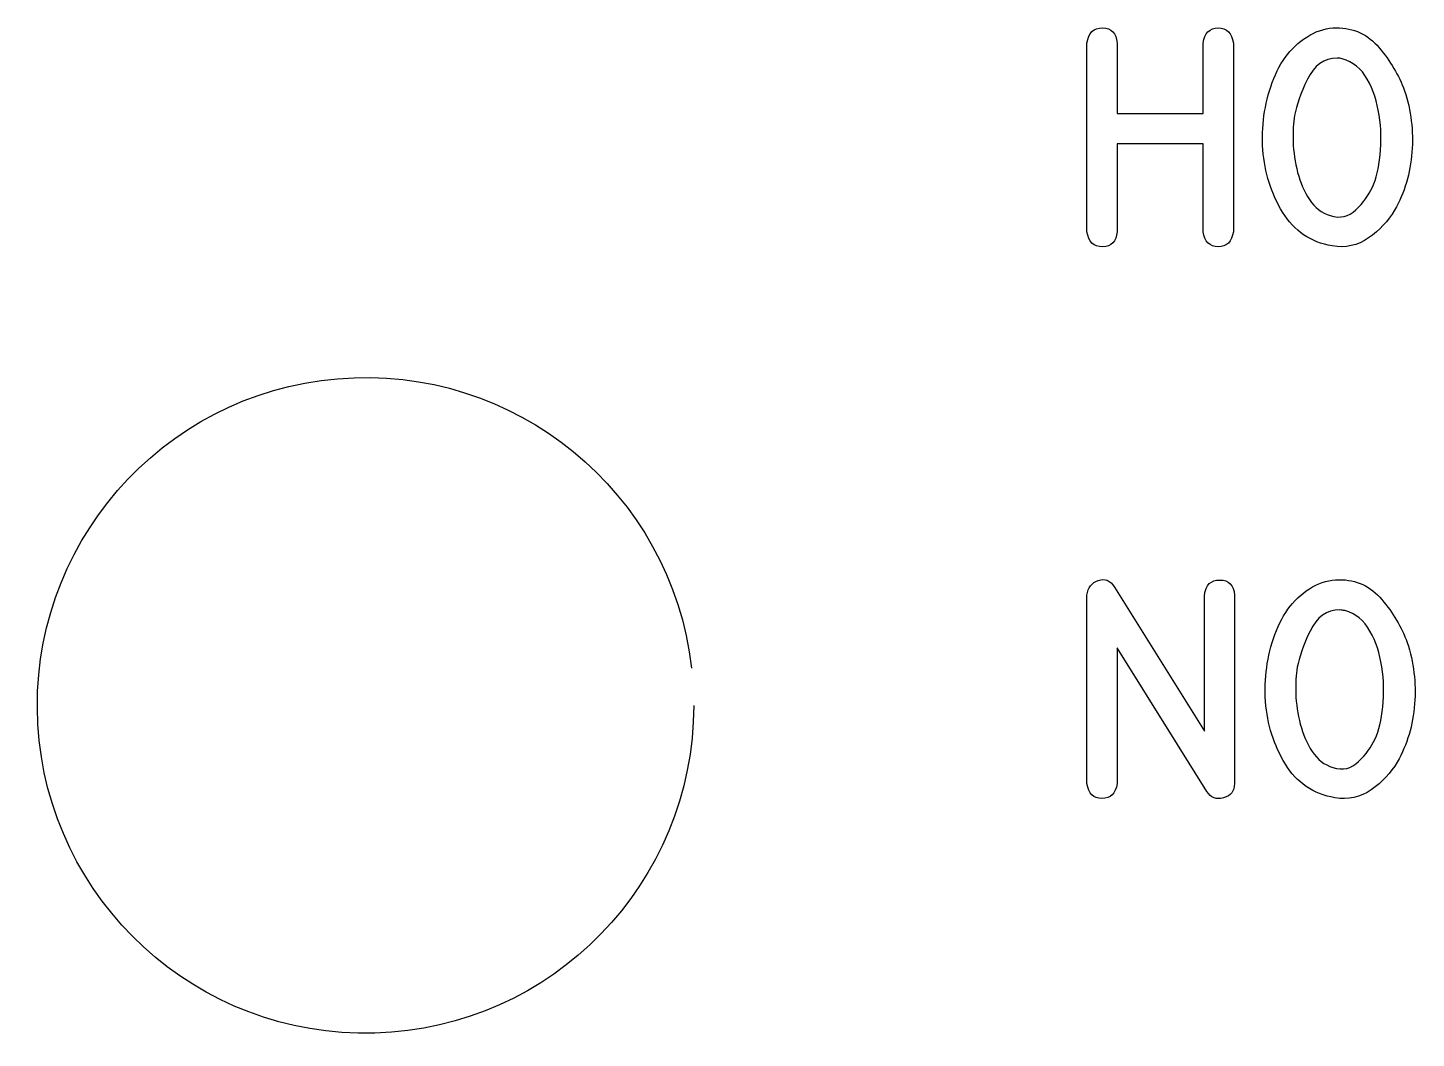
# Model space of a CAD drawing. Extents: x -85 to 801, y 107 to 738.
# Drawn here: x 639.1 to 715.2, y 360.6 to 416 of the extents above; entities that cross this region are included whole.
import ezdxf

# ---------------------------------------------------------------- set-up
doc = ezdxf.new("R2010")
doc.units = 0
doc.layers.add('Layer_1', color=7, linetype='CONTINUOUS')

msp = doc.modelspace()

# ---------------------------------------------------------------- linework, layer by layer
at = {"layer": 'Layer_1', "color": 7}
for points in [[(697.174639, 404.82326), (697.174639, 415.182643)], [(698.826983, 415.182643), (698.826983, 411.309609), (703.543776, 411.309609), (703.543776, 415.182643)], [(705.207827, 415.182643), (705.207827, 404.82326)], [(703.543776, 404.82326), (703.543776, 409.645531), (698.826983, 409.645531), (698.826983, 404.82326)], [(697.174639, 374.533427), (697.174639, 384.881074)], [(698.692224, 385.320529), (703.614076, 377.416233), (703.614076, 384.881074)], [(705.266419, 384.881074), (705.266419, 374.533427)], [(703.748863, 374.099839), (698.826983, 381.9924), (698.826983, 374.533427)]]:
    msp.add_lwpolyline(points, dxfattribs=at)
for points in [[(710.897329, 414.350589)], [(714.594557, 412.563515)], [(697.174639, 404.82326)], [(711.043824, 384.060756)], [(714.741024, 382.273654)]]:
    msp.add_lwpolyline(points, close=True, dxfattribs=at)
for points in [[(697.174639, 415.182643), (697.256655, 415.745131), (697.541811, 416.020517), (698.030107, 416.0088)], [(698.030107, 416.0088), (698.518384, 416.001241), (698.784009, 415.725855), (698.826983, 415.182643)], [(703.543776, 415.182643), (703.625792, 415.733414), (703.901178, 416.0088), (704.369934, 416.0088)], [(704.369934, 416.0088), (704.842602, 416.01258), (705.121899, 415.737194), (705.207827, 415.182643)], [(709.403159, 415.61623), (709.864091, 415.881855), (710.34651, 416.014668), (710.850416, 416.014668)], [(710.850416, 416.014668), (711.811342, 416.014668), (712.596491, 415.651389), (713.205865, 414.924831)], [(707.334775, 413.008809), (707.768381, 414.204123), (708.457843, 415.073263), (709.403159, 415.61623)], [(710.897272, 414.350617), (710.178539, 414.350617), (709.633625, 413.963896), (709.262532, 413.190454)], [(711.166904, 414.315439), (711.088857, 414.338872), (710.998998, 414.350589), (710.897329, 414.350589)], [(712.549701, 413.196321), (712.225493, 413.782261), (711.764561, 414.155301), (711.166904, 414.315439)], [(713.205865, 414.924831), (713.815257, 414.202167), (714.278154, 413.415061), (714.594557, 412.563515)], [(706.82502, 409.32326), (706.735257, 410.58498), (706.905175, 411.813496), (707.334775, 413.008809)], [(709.262532, 413.190454), (708.895332, 412.417011), (708.66291, 411.75686), (708.565266, 411.21)], [(713.20011, 411.227575), (713.090693, 411.958044), (712.87389, 412.614293), (712.549701, 413.196321)], [(714.594557, 412.563515), (714.953934, 411.481474), (715.088693, 410.358425), (714.998835, 409.194369)], [(708.565266, 411.21), (708.490998, 410.811562), (708.463691, 410.329134), (708.483345, 409.762715)], [(713.252835, 409.042006), (713.330882, 409.772476), (713.313307, 410.500998), (713.20011, 411.227575)], [(708.483345, 409.762715), (708.502809, 409.196315), (708.584825, 408.635773), (708.729392, 408.08109)], [(707.909017, 405.89555), (707.280104, 406.922882), (706.918772, 408.065452), (706.82502, 409.32326)], [(712.830954, 407.272479), (713.037997, 407.721713), (713.178624, 408.311556), (713.252835, 409.042006)], [(714.998835, 409.194369), (714.91285, 408.030312), (714.594491, 406.967811), (714.043757, 406.006866)], [(708.729392, 408.08109), (708.873959, 407.530299), (709.090762, 407.032252), (709.379802, 406.586948)], [(711.92863, 406.030309), (712.327068, 406.420923), (712.627843, 406.83498), (712.830954, 407.272479)], [(709.379802, 406.586948), (709.66886, 406.145537), (710.047767, 405.852567), (710.516523, 405.708038)], [(710.516523, 405.708038), (711.063383, 405.536258), (711.534085, 405.643682), (711.92863, 406.030309)], [(714.043757, 406.006866), (713.696117, 405.409209), (713.221512, 404.901402), (712.619943, 404.483443)], [(710.627754, 404.043987), (709.444157, 404.251011), (708.537912, 404.868198), (707.909017, 405.89555)], [(698.030107, 404.00297), (697.54183, 403.995411), (697.256674, 404.268841), (697.174639, 404.82326)], [(698.826983, 404.82326), (698.784085, 404.284205), (698.51846, 404.010775), (698.030107, 404.00297)], [(704.369934, 404.00297), (703.901197, 404.00297), (703.625811, 404.2764), (703.543776, 404.82326)], [(705.207827, 404.82326), (705.121843, 404.272488), (704.842545, 403.999058), (704.369934, 404.00297)], [(712.619943, 404.483443), (712.018375, 404.065465), (711.354312, 403.91898), (710.627754, 404.043987)], [(656.067118, 396.758409), (665.773191, 397.589455), (674.379086, 390.547967), (675.486085, 380.869483)], [(639.631843, 377.799647), (639.07745, 387.525431), (646.361058, 395.927371), (656.067118, 396.758409)], [(697.174639, 384.881074), (697.233222, 385.287335), (697.440255, 385.554917), (697.795739, 385.683817)], [(697.795739, 385.683817), (698.155115, 385.812699), (698.453943, 385.691603), (698.692224, 385.320529)], [(703.614076, 384.881074), (703.688343, 385.439669), (703.971553, 385.715065), (704.463704, 385.70726)], [(704.463704, 385.70726), (704.959786, 385.70348), (705.227357, 385.428085), (705.266419, 384.881074)], [(709.549625, 385.326397), (710.010557, 385.592022), (710.492976, 385.724835), (710.996882, 385.724835)], [(710.996882, 385.724835), (711.957827, 385.724835), (712.742986, 385.361556), (713.352359, 384.634998)], [(707.481269, 382.718976), (707.914857, 383.91429), (708.604309, 384.78343), (709.549625, 385.326397)], [(713.352359, 384.634998), (713.961732, 383.912334), (714.42462, 383.125219), (714.741024, 382.273654)], [(711.043767, 384.060756), (710.325014, 384.060756), (709.780091, 383.674044), (709.408998, 382.90062)], [(711.313398, 384.025606), (711.235351, 384.049039), (711.145493, 384.060756), (711.043824, 384.060756)], [(712.696195, 382.90646), (712.371987, 383.4924), (711.911055, 383.865449), (711.313398, 384.025606)], [(706.971515, 379.033427), (706.881751, 380.295146), (707.051669, 381.523663), (707.481269, 382.718976)], [(709.408998, 382.90062), (709.041817, 382.127178), (708.809395, 381.467017), (708.711732, 380.920139)], [(713.346576, 380.937713), (713.237159, 381.668183), (713.020365, 382.324431), (712.696195, 382.90646)], [(714.741024, 382.273654), (715.1004, 381.191631), (715.235169, 380.068583), (715.145329, 378.904507)], [(708.711732, 380.920139), (708.637465, 380.521701), (708.610157, 380.039282), (708.629811, 379.472882)], [(713.399301, 378.752173), (713.477348, 379.482643), (713.459773, 380.211156), (713.346576, 380.937713)], [(708.629811, 379.472882), (708.649276, 378.906482), (708.731291, 378.345931), (708.875858, 377.791228)], [(675.602674, 378.824031), (675.602679, 369.082445), (667.852703, 361.108622), (658.115065, 360.831317)], [(708.055483, 375.605688), (707.426589, 376.633039), (707.065266, 377.775619), (706.971515, 379.033427)], [(712.97742, 376.982646), (713.184444, 377.431861), (713.325071, 378.021704), (713.399301, 378.752173)], [(715.145329, 378.904507), (715.059345, 377.74045), (714.740986, 376.677959), (714.190252, 375.717033)], [(658.115065, 360.831317), (648.377432, 360.554009), (640.186233, 368.073855), (639.631843, 377.799647)], [(708.875858, 377.791228), (709.020425, 377.240457), (709.237219, 376.742419), (709.526239, 376.297115)], [(712.075068, 375.740447), (712.473506, 376.13108), (712.77429, 376.545146), (712.97742, 376.982646)], [(709.526239, 376.297115), (709.815317, 375.855704), (710.194224, 375.562734), (710.662961, 375.418205)], [(710.774249, 373.754126), (709.590652, 373.961169), (708.684397, 374.578356), (708.055483, 375.605688)], [(710.662961, 375.418205), (711.209839, 375.246236), (711.680542, 375.35365), (712.075068, 375.740447)], [(714.190252, 375.717033), (713.842592, 375.119376), (713.367987, 374.611559), (712.766438, 374.193581)], [(697.994957, 373.713109), (697.530113, 373.713109), (697.256674, 373.986548), (697.174639, 374.533427)], [(698.826983, 374.533427), (698.740998, 373.986548), (698.463657, 373.713109), (697.994957, 373.713109)], [(704.668762, 373.748287), (704.274236, 373.638869), (703.967603, 373.756054), (703.748863, 374.099839)], [(705.266419, 374.533427), (705.266419, 374.123272), (705.0672, 373.861559), (704.668762, 373.748287)], [(712.766438, 374.193581), (712.164869, 373.775622), (711.500806, 373.629137), (710.774249, 373.754126)]]:
    msp.add_open_spline(points, degree=3, dxfattribs=at)

doc.saveas('drawing.dxf')
